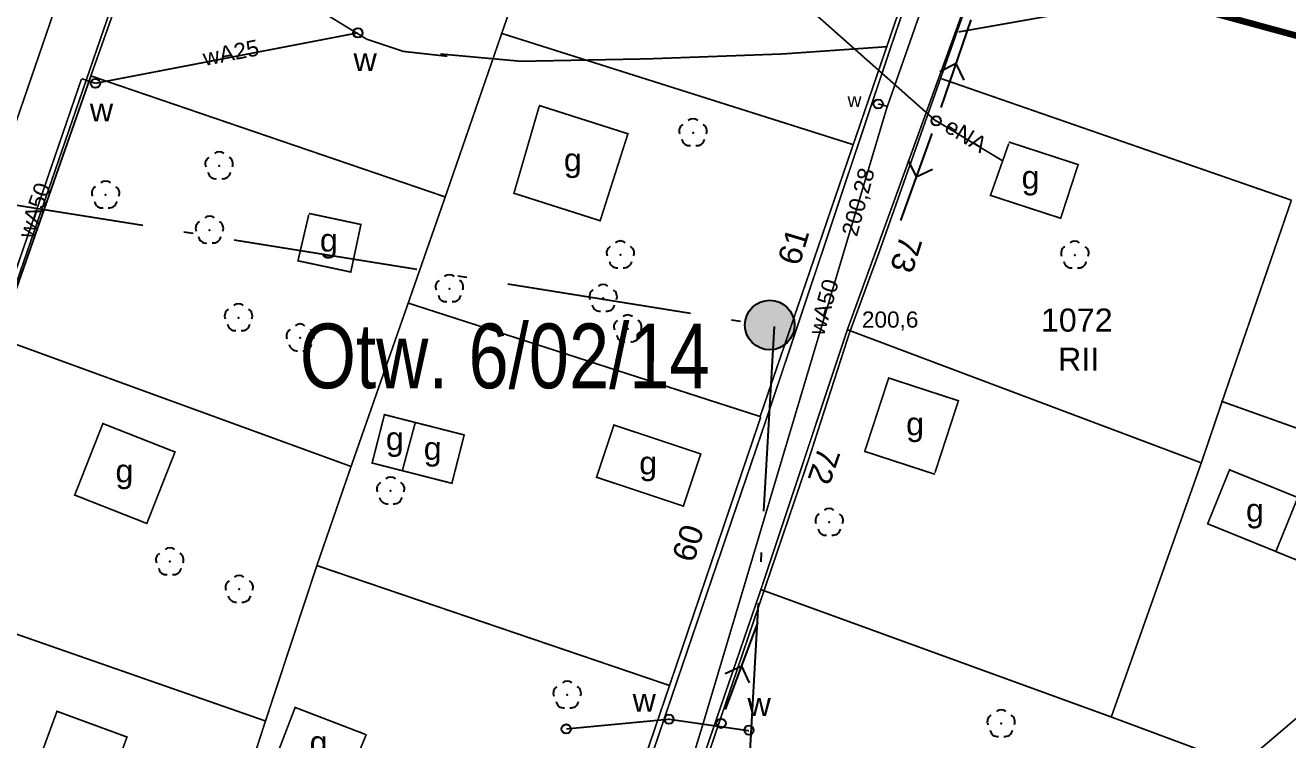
# Model space of a CAD drawing. Extents: x 7572697 to 7573818, y 5546684 to 5547005.
# Drawn here: x 7573186.2 to 7573254.5, y 5546858 to 5546896.7 of the extents above; entities that cross this region are included whole.
import ezdxf
from ezdxf.enums import TextEntityAlignment as Align

# ---------------------------------------------------------------- set-up
doc = ezdxf.new("R2010")
doc.units = 0
doc.header["$MEASUREMENT"] = 0
for name, pattern in [('1', [2, 1, -1]), ('15', [3, 2, -0.45, 0.1, -0.45]), ('2', [1, 0.5, -0.5])]:
    doc.linetypes.add(name, pattern=pattern)
doc.styles.add('STYL_ARIAL', font='Arial', dxfattribs={"oblique": 0.1})

# ---------------------------------------------------------------- blocks, each defined once
blk = doc.blocks.new('922')
at = {"color": 0}
for centre, radius, start, end in [((0, 0.35), 0.4, 50.114, 129.886), ((-0.35, 0.1), 0.4, 119.84816, 203.51949), ((0.35, 0.1), 0.4, 336.88451, 60.15184), ((-0.2, -0.3), 0.4, 187.477, 278.47884), ((0.2, -0.275), 0.425, 262.64593, 349.62892)]:
    blk.add_arc(centre, radius, start, end, dxfattribs=at)
blk.add_point((0, 0), dxfattribs=at)
blk = doc.blocks.new('510')
at = {"color": 0}
blk.add_circle((0, 0), 0.25, dxfattribs=at)
blk.add_circle((0, 0), 0.25, dxfattribs=at)
blk = doc.blocks.new('516')
at = {"color": 0}
for p, q in [((3.25, 0), (2.55, 0.7)), ((0.75, 0), (5.75, 0)), ((2.55, -0.7), (3.25, 0))]:
    blk.add_line(p, q, dxfattribs=at)
blk = doc.blocks.new('202')
at = {"color": 0}
blk.add_circle((0, 0), 0.25, dxfattribs=at)
blk.add_circle((0, 0), 0.25, dxfattribs=at)

msp = doc.modelspace()

# ---------------------------------------------------------------- hatches: boundary and pattern name
at = {"linetype": 'ByBlock'}
h = msp.add_hatch(color=1, dxfattribs=at)
edge = h.paths.add_edge_path()
edge.add_arc((7573226.4607, 5546880.4301), 1.3408, 0, 360)

# ---------------------------------------------------------------- linework, layer by layer
at = {"color": 6, "const_width": 0.35}
for points in [[(7572705, 5547005), (7572811, 5546980), (7572924, 5546986), (7573270, 5546892)], [(7573422.4326, 5546860.6425), (7573270, 5546892), (7573092.2503, 5546940.2904)]]:
    msp.add_lwpolyline(points, dxfattribs=at)
at = {"color": 0, "linetype": '2', "const_width": 0.09}
for points in [[(7573196.0635, 5546912.0906), (7573190.6726, 5546897.1416), (7573181.9083, 5546871.6887), (7573176.9474, 5546857.4938), (7573171.4837, 5546841.5527), (7573165.1999, 5546822.5688), (7573163.447, 5546817.4756), (7573159.1806, 5546804.5309), (7573155.6153, 5546793.6433)], [(7573220.6228, 5546826.6235), (7573215.0897, 5546833.1124), (7573219.6042, 5546846.5731), (7573221.4066, 5546851.8681), (7573222.885, 5546856.452), (7573228.5802, 5546873.2035), (7573230.7762, 5546880.0132), (7573232.3637, 5546884.3292), (7573235.0261, 5546891.8566), (7573238.1416, 5546900.6904)]]:
    msp.add_lwpolyline(points, dxfattribs=at)
at = {"color": 3, "const_width": 0.09}
for points in [[(7573196.1627, 5546912.0179), (7573189.6143, 5546893.583)], [(7573208.905, 5546887.3633), (7573216.2645, 5546908.6694)], [(7573225.9388, 5546875.4781), (7573234.8683, 5546901.557)], [(7573188.9874, 5546901.0311), (7573184.16, 5546886.98)], [(7573230.66, 5546880.18), (7573238.0792, 5546900.6137)], [(7573211.9643, 5546896.2091), (7573230.9813, 5546890.1898)], [(7573184.7541, 5546879.719), (7573189.715, 5546893.8742)], [(7573189.74, 5546893.91), (7573208.905, 5546887.3633)], [(7573235.75, 5546893.76), (7573254.685, 5546887.187)], [(7573206.9, 5546881.62), (7573208.905, 5546887.3633)], [(7573250.91, 5546876.219), (7573254.685, 5546887.187)], [(7573206.9, 5546881.62), (7573203.81, 5546872.78), (7573201.96, 5546867.42), (7573199.18, 5546859.01), (7573193.3, 5546840.92)], [(7573206.9, 5546881.62), (7573225.98, 5546875.47)], [(7573226.01, 5546866.2), (7573230.66, 5546880.18)], [(7573230.66, 5546880.18), (7573249.81, 5546872.975), (7573244.951, 5546859.261)], [(7573184.77, 5546879.72), (7573203.81, 5546872.78)], [(7573249.81, 5546872.975), (7573250.91, 5546876.219)], [(7573250.8812, 5546876.3141), (7573268.6746, 5546869.9641)], [(7573211.4712, 5546832.3467), (7573216.2668, 5546846.9121), (7573221.04, 5546860.93), (7573225.98, 5546875.47)], [(7573201.96, 5546867.42), (7573221.04, 5546860.93)], [(7573180.03, 5546865.69), (7573199.18, 5546859.01)], [(7573226.01, 5546866.2), (7573221.126, 5546851.966), (7573214.696, 5546832.17)], [(7573225.9969, 5546866.1143), (7573244.9147, 5546859.2351), (7573253.9768, 5546855.8616)]]:
    msp.add_lwpolyline(points, dxfattribs=at)
at = {"color": 37, "const_width": 0.09}
for points in [[(7573209.0215, 5546894.9721), (7573206.6403, 5546895.2367), (7573204.6559, 5546895.8981), (7573202.2746, 5546897.3534), (7573201.3486, 5546898.2), (7573200.6871, 5546900.7136), (7573200.9517, 5546903.624), (7573200.9517, 5546906.2698), (7573200.8194, 5546908.1219), (7573200.2903, 5546910.5031), (7573199.6288, 5546911.2969)], [(7573246.964, 5546898.2583), (7573243.4265, 5546897.4799), (7573236.6797, 5546896.2893)], [(7573232.8432, 5546895.4955), (7573227.1547, 5546895.0986), (7573219.8786, 5546894.834), (7573212.9994, 5546894.7017), (7573208.6338, 5546895.0986)]]:
    msp.add_lwpolyline(points, dxfattribs=at)
at = {"color": 5, "const_width": 0.09}
for points in [[(7573235.9555, 5546901.1965), (7573232.7805, 5546892.1345), (7573222.8586, 5546858.8763), (7573218.3607, 5546844.1522), (7573216.5747, 5546837.9345), (7573209.1002, 5546826.3193)], [(7573204.1792, 5546896.2399), (7573189.98, 5546893.51)], [(7573189.219, 5546893.7287), (7573179.5815, 5546865.6233)], [(7573189.98, 5546893.51), (7573189.2328, 5546893.7635)], [(7573232.33, 5546892.39), (7573232.5322, 5546892.348)], [(7573232.5322, 5546892.348), (7573232.85, 5546892.2527)], [(7573221.0429, 5546859.1079), (7573215.4536, 5546858.5787)], [(7573225.3423, 5546858.4796), (7573220.9767, 5546859.108)]]:
    msp.add_lwpolyline(points, dxfattribs=at)
at = {"color": 0, "linetype": '1', "const_width": 0.09}
msp.add_lwpolyline([(7573235.0641, 5546901.4913), (7573232.9326, 5546895.2368), (7573231.1962, 5546890.0509), (7573226.2717, 5546875.3235), (7573221.3306, 5546860.8343), (7573217.3618, 5546849.1364), (7573214.7094, 5546841.3444), (7573211.5542, 5546832.0674), (7573209.5698, 5546826.6103)], dxfattribs=at)
at = {"color": 1, "const_width": 0.09}
for points in [[(7573224.846, 5546900.8676), (7573235.4625, 5546891.4583)], [(7573235.4261, 5546891.5047), (7573239.0807, 5546889.3053)]]:
    msp.add_lwpolyline(points, dxfattribs=at)
at = {"linetype": '15', "ltscale": 5}
msp.add_lwpolyline([(7573108.622, 5546899.293), (7573226.703, 5546880.3512), (7573221.1744, 5546784.0016), (7573305.1608, 5546712.2674)], dxfattribs=at)
at = {"color": 0, "const_width": 0.09}
for points in [[(7573189.74, 5546893.91), (7573184.77, 5546879.72)], [(7573213.9916, 5546892.279), (7573212.6222, 5546887.5627), (7573217.2867, 5546886.0749), (7573218.7877, 5546890.7805), (7573213.9817, 5546892.3134)], [(7573239.3937, 5546890.2537), (7573238.4031, 5546887.4472), (7573242.2002, 5546886.209), (7573243.1469, 5546889.1124), (7573239.3937, 5546890.3362)], [(7573211.0978, 5546819.4864), (7573219.366, 5546828.0192), (7573221.5489, 5546830.0036), (7573229.3541, 5546836.8166), (7573238.813, 5546845.0452), (7573251.976, 5546856.6207), (7573267.9436, 5546870.2204), (7573288.6341, 5546888.1724)], [(7573201.5214, 5546886.407), (7573200.9376, 5546883.9077), (7573203.7961, 5546883.3007), (7573204.3425, 5546885.8739), (7573201.5302, 5546886.4711)], [(7573235.3985, 5546872.3578), (7573231.6014, 5546873.596), (7573232.8961, 5546877.5666), (7573236.6689, 5546876.3364), (7573235.3985, 5546872.4404)], [(7573209.959, 5546874.48), (7573205.615, 5546875.585), (7573204.9491, 5546872.9671), (7573209.2642, 5546871.8695), (7573209.9325, 5546874.4967)], [(7573192.793, 5546869.6845), (7573188.8586, 5546871.2343), (7573190.382, 5546875.1016), (7573194.2836, 5546873.5648), (7573192.7474, 5546869.6648)], [(7573206.582, 5546872.547), (7573207.2841, 5546875.1604)], [(7573222.7545, 5546873.4514), (7573218.0314, 5546875.0243), (7573217.0909, 5546872.1999), (7573221.7873, 5546870.6359), (7573222.7419, 5546873.5022)], [(7573251.356, 5546872.645), (7573250.153, 5546869.679), (7573253.8449, 5546868.1816), (7573255.0291, 5546871.101), (7573251.3155, 5546872.6073)], [(7573253.86, 5546868.17), (7573255.71, 5546867.42), (7573256.9046, 5546870.3666), (7573254.9954, 5546871.1406)], [(7573190.6037, 5546855.1784), (7573186.8112, 5546856.5717), (7573187.8995, 5546859.534), (7573191.6868, 5546858.1426), (7573190.6017, 5546855.189)], [(7573204.6408, 5546858.2984), (7573203.4972, 5546855.5314), (7573199.724, 5546856.9788), (7573200.7844, 5546859.7429), (7573204.5816, 5546858.2863)]]:
    msp.add_lwpolyline(points, dxfattribs=at)
at = {"color": 1, "linetype": 'ByBlock'}
msp.add_circle((7573226.4607, 5546880.4301), 1.3408, dxfattribs=at)

# ---------------------------------------------------------------- block references
at = {"color": 0}
for p, rotation in [((7573235.5, 5546891.5), 71.2299), ((7573235.48, 5546891.5), 250.15316), ((7573223.81, 5546858.93), 69.48238)]:
    msp.add_blockref('516', p, dxfattribs=dict(at, rotation=rotation))
for name, p in [('202', (7573204.18, 5546896.24)), ('202', (7573189.98, 5546893.51, 200.6)), ('202', (7573232.33, 5546892.39, 200.58)), ('922', (7573222.31, 5546890.84, 200.59)), ('510', (7573235.47, 5546891.48)), ('922', (7573196.67, 5546889.05)), ('922', (7573190.53, 5546887.47)), ('922', (7573196.15, 5546885.57)), ('922', (7573218.38, 5546884.23, 200.56)), ('922', (7573242.97, 5546884.22)), ('922', (7573209.13, 5546882.4, 200.58)), ('922', (7573217.45, 5546881.88)), ('922', (7573197.72, 5546880.83)), ('922', (7573218.78, 5546880.23)), ('922', (7573201.06, 5546879.74)), ('922', (7573205.95, 5546871.46, 200.74)), ('922', (7573229.68, 5546869.76)), ('922', (7573194, 5546867.63)), ('922', (7573197.76, 5546866.14)), ('922', (7573215.5, 5546860.42)), ('922', (7573238.98, 5546858.87, 200.75)), ('202', (7573221.01, 5546859.11, 200.68)), ('510', (7573223.83, 5546858.88)), ('202', (7573215.45, 5546858.58, 200.75)), ('202', (7573225.34, 5546858.51, 200.71))]:
    msp.add_blockref(name, p, dxfattribs=at)

# ---------------------------------------------------------------- texts
at = {"color": 0, "style": 'STYL_ARIAL'}
for s, rotation, p in [('wA25', 11.0937, (7573195.7236, 5546895.3065)), ('eNA', 328.2986, (7573236.2991, 5546891.6971)), ('200,28', 74.9315, (7573230.3348, 5546885.4035)), ('wA50', 71.222, (7573185.7667, 5546885.3269)), ('wA50', 74.3578, (7573228.5401, 5546880.0533))]:
    msp.add_text(s, height=0.875, rotation=rotation, dxfattribs=at).set_placement(p, align=Align.TOP_LEFT)
for s, height, p in [('w', 1.25, (7573203.9409, 5546895.4202)), ('w', 1.25, (7573189.6762, 5546892.6964)), ('w', 0.75, (7573230.6686, 5546892.9862)), ('g', 1.25, (7573215.3212, 5546890.003)), ('g', 1.25, (7573240.0862, 5546889.0572)), ('g', 1.25, (7573202.124, 5546885.6507)), ('200,6', 0.875, (7573231.4465, 5546881.1671)), ('1072', 1.25, (7573241.1302, 5546881.3247)), ('RII', 1.25, (7573242.0563, 5546879.208)), ('g', 1.25, (7573233.8388, 5546875.7154)), ('g', 1.25, (7573205.6903, 5546874.9159)), ('g', 1.25, (7573207.7408, 5546874.3867)), ('g', 1.25, (7573219.3991, 5546873.5987)), ('g', 1.25, (7573191.0623, 5546873.1687)), ('g', 1.25, (7573252.224, 5546871.0464)), ('w', 1.25, (7573219.0383, 5546860.7681)), ('w', 1.25, (7573225.2561, 5546860.5366)), ('g', 1.25, (7573201.5662, 5546858.4711))]:
    msp.add_text(s, height=height, dxfattribs=at).set_placement(p, align=Align.TOP_LEFT)
at = {"color": 3, "style": 'STYL_ARIAL'}
for s, rotation, p in [('61', 73.4429, (7573226.8655, 5546883.936)), ('73', 252.4744, (7573234.7346, 5546884.993)), ('72', 251.0754, (7573230.3052, 5546873.5241)), ('60', 72.4744, (7573221.1489, 5546867.8979))]:
    msp.add_text(s, height=1.25, rotation=rotation, dxfattribs=at).set_placement(p, align=Align.TOP_LEFT)
at = {"linetype": 'ByBlock', "style": 'STYL_ARIAL', "oblique": 0.1, "width": 0.8}
msp.add_text('Otw. 6/02/14', height=3.5, dxfattribs=at).set_placement((7573201.0332, 5546877.0115))

doc.saveas('drawing.dxf')
